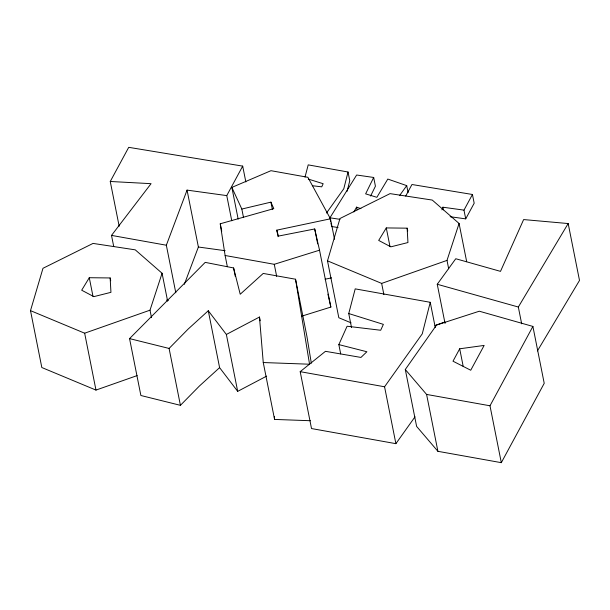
<?xml version="1.0" encoding="UTF-8"?>
<svg xmlns="http://www.w3.org/2000/svg" width="610" height="610" viewBox="0 0 610 610"><rect width="100%" height="100%" fill="white"/><g stroke="black" fill="none" stroke-linecap="round" stroke-linejoin="round"><path stroke-width="0.91" d="M305.008 177.106L308.21 164.875L348.028 172.005L343.796 188.742L326.495 213.042M347.09 191.319L349.766 180.751L348.028 172.005M430.241 302.301L422.265 333.838L384.567 386.778L395.89 443.668L311.512 428.555L300.189 371.665L325.465 351.322L360.96 357.429L366.885 351.749L338.84 344.604L347.09 326.236L380.693 330.254L383.37 324.367L348.745 313.548L355.203 288.865L430.241 302.301L435.258 327.486M137.158 375.585L95.976 390.087L41.823 367.525L30.5 310.635L42.982 268.293L93.048 243.413L135.26 249.848L162.077 273.257L167.643 301.233M351.047 322.835L338.825 317.741L327.501 260.851L339.983 218.502L390.049 193.629L432.261 200.065L459.078 223.473L466.688 261.713M151.493 317.642L150.007 310.177L162.077 273.257M448.678 268.789L447.008 260.394L459.078 223.473M175.802 292.785L166.339 245.22L187.056 190.114L226.76 195.604L242.696 166.118L128.725 147.33L110.257 181.483L119.171 226.249M184.342 284.336L198.38 247.012L187.056 190.114M441.914 209.87L442.913 207.217L463.981 210.13L472.437 194.483L411.956 184.51L405.719 196.046M330.635 221.3L329.941 217.808L356.644 175.009L373.686 177.464L365.626 193.85L376.866 197.32L387.8 179.065L406.717 185.631L408.105 192.623M370.59 196.039L375.424 186.202L373.686 177.464M450.149 216.718L465.72 218.868L474.183 203.221L472.437 194.483M459.696 348.79L452.994 361.196L470.737 370.239L484.149 345.428L459.696 348.79L463.226 366.511M501.313 462.67L489.99 405.78L532.896 326.426L479.308 311.214L436.554 325.031L405.292 369.507L416.615 426.398L437.911 451.316L501.313 462.67L544.219 383.316L532.896 326.426M353.914 211.929L356.568 207.141L360.945 208.666M521.672 323.818L518.332 307.028L568.177 223.55L523.632 219.569L500.497 271.366L455.762 258.739L437.248 284.268L445.048 323.437M537.402 350.956L579.5 280.44L568.177 223.55M89.281 277.718L81.687 290.215L93.841 296.635L110.944 292.335L110.151 277.954L89.281 277.718L92.994 296.368M386.282 227.927L378.688 240.424L390.835 246.844L407.945 242.544L407.152 228.171L386.282 227.927L389.996 246.585M395.89 443.668L415.013 416.813M399.565 195.619L406.717 185.631M113.734 246.592L111.508 235.399L151.066 183.671L110.257 181.483M311.321 363.171L306.861 336.11L295.537 279.22L263.23 273.433L240.218 294.241L233.6 267.958L205.212 262.376L129.556 338.611L140.879 395.501L180.415 405.33L169.092 348.44L188.101 329.11L208.277 310.749L226.363 334.463L237.686 391.353L266.654 376.111M180.415 405.33L199.424 386.008L219.6 367.639L208.277 310.749M226.363 334.463L259.471 317.04L260.211 320.776M238.167 219.12L231.861 187.415L270.97 170.693L307.875 177.304L330.452 218.799L334.532 239.318M30.5 310.635L84.653 333.197L150.007 310.177M327.501 260.851L381.654 283.406L447.008 260.394M435.052 325.481L444.896 322.019M231.861 187.415L241.827 209.047L270.924 202.146L273.791 208.65L220.248 223.786L225.113 255.498L274.271 264.305L319.533 250.184L314.707 228.963L278.442 236.085L276.772 230.161L330.452 218.799M301.889 316.11L330.856 307.074L319.533 250.184M325.115 279.22L331.596 277.847M259.471 317.04L263.253 362.538L309.552 364.216L295.537 279.22M263.253 362.538L274.576 419.428L310.406 420.725M312.35 185.722L321.737 186.843L323.155 183.717L308.279 179.065M198.38 247.012L225.159 250.71M329.941 217.808L339.953 219.325M338.054 227.515L331.68 226.546L330.986 223.054M111.508 235.399L166.339 245.22M166.507 300.112L168.368 300.448M300.189 371.665L384.567 386.778M405.292 369.507L426.588 394.426L489.99 405.78M129.556 338.611L169.092 348.44M437.248 284.268L518.332 307.028M219.6 367.639L237.686 391.353M327.921 294.157L330.856 307.074M463.981 210.13L465.72 218.868M442.913 207.217L443.432 209.84M407.152 228.171L407.709 230.969M426.588 394.426L437.911 451.316M381.654 283.406L383.881 294.599M356.568 207.141L357.086 209.764M348.745 313.548L351.528 327.539M338.84 344.604L340.693 353.93M314.707 228.963L317.68 243.886M276.772 230.161L278.068 236.695M270.924 202.146L272.411 209.611M274.271 264.305L276.681 276.429M242.696 166.118L245.853 181.971M241.827 209.047L243.497 217.442M226.76 195.604L231.769 220.782M233.6 267.958L235.269 276.353M220.248 223.786L221.735 231.251M225.113 255.498L227.339 266.692M110.151 277.954L110.707 280.752M84.653 333.197L95.976 390.087M274.34 416.584L274.576 419.428"/></g></svg>
